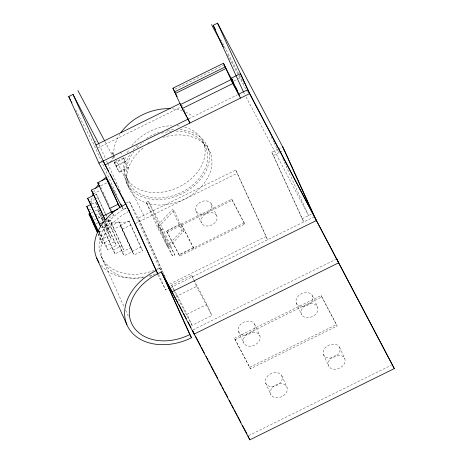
<?xml version="1.0" encoding="UTF-8"?>
<svg xmlns="http://www.w3.org/2000/svg" width="463" height="463" viewBox="0 0 463 463"><rect width="100%" height="100%" fill="white"/><g stroke="black" fill="none" stroke-linecap="round" stroke-linejoin="round"><path stroke-width="0.35" stroke-dasharray="2.31 1.74" d="M157.756 225.157L172.334 209.635L174.117 210.422L183.62 231.378L169.041 246.895L167.259 246.108L157.756 225.157L159.532 225.944L174.117 210.422M167.259 246.108L181.843 230.591L172.334 209.635M175.049 89.139L223.681 65.156M94.296 142.21L96.154 141.29M97.624 148.131L180.576 107.219M233.746 80.996L240.841 77.495M188.759 118.794L237.403 94.805M110.078 161.599L112.023 160.638M147.668 143.055L149.613 142.1M114.182 162.542L123.216 158.086L128.367 167.953L119.332 172.41L114.182 162.542L119.332 172.41M114.459 163.155L123.494 158.699L123.216 158.086M116.537 166.246L125.571 161.79L125.288 161.176L116.259 165.627L116.537 166.246L113.29 160.076M119.055 171.79L128.083 167.34L128.367 167.953M100.905 185.761L107.098 182.706M93.318 193.806L100.13 190.449M95.048 194.628L96.287 194.02L105.28 213.252M89.562 201.995L94.521 199.553M95.141 199.246L98.237 197.718M91.743 204.056L95.459 202.221L103.677 220.342M88.74 210.202L91.217 208.981M93.694 207.76L97.409 205.925L98.289 207.864M90.823 213.073L92.681 212.158M95.158 210.931L97.635 209.71L103.104 221.181M91.535 217.384L94.631 215.856M95.251 215.55L99.586 213.414M126.318 203.008L129.414 201.48L139.855 221.308L165.314 277.43M94.568 219.786L97.045 218.565M97.664 218.258L102.618 215.816M122.249 207.476L123.251 209.38L126.347 207.852M97.757 222.877L95.899 223.791L96.483 225.087M98.376 222.57L103.33 220.128M108.776 217.859L113.73 215.417L112.85 213.478M106.172 220.822L108.029 219.902L107.144 217.963M105.008 222.437L109.962 219.989L123.656 249.574L114.986 253.851L101.293 224.266M146.186 202.36L148.351 201.289L162.97 229.046L174.713 254.934L172.543 255.998L157.924 228.242L146.186 202.36L160.8 230.117L172.543 255.998M101.304 227.883L109.974 223.606L107.335 217.778M114.986 253.851L103.243 227.97L111.913 223.693M110.344 226.141L119.014 221.864L120.965 225.562L132.707 251.45L124.038 255.726L110.344 226.141L124.038 255.726M99.151 232.079L107.202 228.109L104.852 222.929M120.293 225.539L128.963 221.262L130.913 224.966L142.656 250.848L133.986 255.125L120.293 225.539L133.986 255.125M112.295 229.839L120.965 225.562M98.532 232.385L100.477 236.084L109.152 231.807L104.748 222.101M235.725 170.031L267.591 239.759L235.725 170.031L138.182 218.137L162.455 271.648M271.85 152.211L303.716 221.945L271.85 152.211L277.592 149.381M278.228 149.069L282.071 147.17M103.399 221.823L111.323 239.296L102.653 243.573L100.708 239.875L109.378 235.598L103.214 222.008M122.244 229.243L130.913 224.966M135.52 223.45L237.397 173.203M273.523 155.383L279.258 152.553M279.901 152.24L283.726 150.353M104.858 220.162L116.311 245.402L107.636 249.679L105.691 245.975L114.361 241.703L105.257 221.638M113.036 250.153L121.705 245.876L109.962 219.989M157.924 228.242L160.094 227.177L174.713 254.934M160.8 230.117L162.97 229.046M122.087 252.022L130.757 247.746L119.014 221.864M166.686 231.245L231.714 199.171L244.748 224.075L179.719 256.143L166.518 230.875L180.969 223.745L194.171 249.019L180.969 223.745M167.189 232.351L232.218 200.282L231.714 199.171M132.036 251.426L140.706 247.149L128.963 221.262M193.499 247.537L179.048 254.667L179.719 256.143M244.244 222.963L179.216 255.032L166.518 230.875M155.892 269.877L159.608 268.042L161.274 271.214M169.666 284.062L265.918 236.587M302.044 218.773L311.645 214.039M173.764 289.705L171.692 285.139L191.566 275.34L193.893 279.762M157.628 274.657L165.713 290.006L167.571 289.091M170.691 287.552L313.914 216.916M194.228 280.393L206.88 304.417L211.909 315.511L192.041 325.31L176.727 296.233L196.596 286.429L193.933 280.561M192.041 325.31L187.006 314.215L206.88 304.417M192.973 329.847L335.53 259.535M234.44 338.239L321.143 295.475L336.456 324.557L337.128 326.033L250.425 368.797L234.44 338.239L250.425 368.797M235.111 339.72L321.814 296.957L321.143 295.475M249.754 367.315L336.456 324.557M248.66 435.585L391.218 365.272M181.843 230.591L183.62 231.378M227.483 54.599L246.113 89.712M246.455 90.354L247.468 92.264M104.991 141.591L112.445 155.637M112.787 156.28L113.8 158.19L113.377 156.876M220.591 39.32L243.764 83.323M243.393 91.848L244.736 94.4M246.079 96.952L308.549 215.567L282.795 158.792M321.814 296.957L337.128 326.033M232.218 200.282L244.748 224.075M181.855 104.991L182.52 106.258M196.596 286.429L211.909 315.511M120.415 151.922L122.041 155.007M123.297 157.472L125.571 161.79M113.302 154.683L111.681 151.598L113.163 156.216M113.626 155.302L115.252 158.387M115.576 159L144.716 217.402M111.664 156.992L113.013 159.463M171.692 285.139L187.006 314.215M75.706 109.864L93.057 142.818L116.74 195.021M140.706 247.149L142.656 250.848M100.691 187.064L101.663 188.916M112.434 212.951L113.73 215.417M130.757 247.746L132.707 251.45M108.029 219.902L109.974 223.606M121.705 245.876L123.656 249.574M95.783 202.84L97.085 205.306M107.202 228.109L109.152 231.807M114.361 241.703L116.311 245.402M109.378 235.598L111.323 239.296M101.941 225.498L103.243 227.97M271.168 136.793L273.674 141.898M273.992 142.54L278.385 151.476M339.553 347.209L344.825 358.842A8.866 6.569 -24.4 0 1 334.564 369.237A8.866 6.569 -24.4 0 1 330.513 358.594A8.866 6.569 -24.4 0 1 344.825 358.842M312.403 295.66L317.676 307.293A8.866 6.569 -24.4 0 1 307.415 317.687A8.866 6.569 -24.4 0 1 303.369 307.044A8.866 6.569 -24.4 0 1 317.676 307.293M323.411 354.513L328.684 366.146M296.262 302.964L301.54 314.597M206.677 144.948L210.352 153.062M202.406 140.416L206.029 148.409M183.979 109.465L184.847 111.386M211.273 203.772L216.869 216.117A8.461 6.268 -24.4 0 1 207.077 226.037A8.461 6.268 -24.4 0 1 203.211 215.88A8.461 6.268 -24.4 0 1 216.869 216.117M281.747 375.719L287.025 387.352A8.866 6.569 -24.4 0 1 276.758 397.746A8.866 6.569 -24.4 0 1 272.713 387.103A8.866 6.569 -24.4 0 1 287.025 387.352M254.598 324.169L259.876 335.802A8.866 6.569 -24.4 0 1 249.609 346.197A8.866 6.569 -24.4 0 1 245.564 335.553A8.866 6.569 -24.4 0 1 259.876 335.802M195.866 210.74L201.463 223.085M265.606 383.023L270.884 394.655M238.462 331.473L243.735 343.106M191.566 275.34L193.638 279.907M148.351 201.289L169.041 246.895M125.38 175.263L129.003 183.255M125.982 181.455L129.657 189.57M174.065 290.359L176.727 296.233M163.642 274.258L165.123 277.516M129.414 201.48L160.8 270.67M158.606 274.345L165.713 290.006M99.169 144.595L105.385 158.3M106.571 160.91L107.457 162.866M107.752 163.52L120.779 192.232M123.146 197.452L124.032 199.414M122.365 207.424L123.251 209.38M103.162 192.122L109.621 206.359M110.796 208.946L111.38 210.243M105.576 213.9L107.04 217.135M96.287 194.02L105.089 213.431M105.385 214.08L106.855 217.315M98.584 208.512L100.639 213.044M100.928 213.692L103.573 219.514M97.635 209.71L102.919 221.36M99.128 230.91L107.636 249.679M98.937 231.095L105.691 245.975M99.013 232.848L100.477 236.084M98.254 233.867L102.653 243.573M98.063 234.046L100.708 239.875M101.09 256.103L124.478 307.652M125.664 310.262L128.621 316.785M113.939 157.241A46.346 34.331 -24.4 0 1 113.753 155.4M113.719 154.781A46.346 34.331 -24.4 0 1 119.726 134.438M172.502 108.846A46.346 34.331 -24.4 0 1 182.341 110.848M185.53 112.075A46.346 34.331 -24.4 0 1 191.78 115.669M129.409 220.978A34.256 25.378 -24.4 0 1 105.668 220.828M103.469 219.873A34.256 25.378 -24.4 0 1 96.663 214.849M91.819 204.229A34.256 25.378 -24.4 0 1 91.992 198.083M93.665 192.382A34.256 25.378 -24.4 0 1 95.332 189.014M99.14 183.666A34.256 25.378 -24.4 0 1 100.043 182.654M176.137 131.075A42.312 31.345 -24.4 0 1 204.982 169.053A42.312 31.345 -24.4 0 1 147.732 196.839A42.312 31.345 -24.4 0 1 133.946 151.551M136.984 147.998A42.312 31.345 -24.4 0 1 143.495 142.205M161.384 133.246A42.312 31.345 -24.4 0 1 171.374 131.301M184.714 127.105A42.312 31.345 -24.4 0 1 201.046 166.651A42.312 31.345 -24.4 0 1 149.283 192.18A42.312 31.345 -24.4 0 1 125.814 156.153M127.319 152.726A42.312 31.345 -24.4 0 1 129.218 149.364M131.891 145.608A42.312 31.345 -24.4 0 1 171.646 125.687M177.034 125.786A42.312 31.345 -24.4 0 1 180.964 126.266M162.907 137.384A44.326 32.838 -24.4 0 1 211.082 169.302A44.326 32.838 -24.4 0 1 146.586 203.031A44.326 32.838 -24.4 0 1 143.738 147.408M180.095 129.617A44.326 32.838 -24.4 0 1 206.255 170.453A44.326 32.838 -24.4 0 1 147.46 198.529A44.326 32.838 -24.4 0 1 130.745 153.184M133.234 149.844A44.326 32.838 -24.4 0 1 137.552 145.208M146.36 138.408A44.326 32.838 -24.4 0 1 159.11 132.389M167.328 130.294A44.326 32.838 -24.4 0 1 175.159 129.495M159.608 268.042A46.346 34.331 -24.4 0 1 156.853 269.316M154.046 270.456A46.346 34.331 -24.4 0 1 101.27 256.514A46.346 34.331 -24.4 0 1 126.503 207.789M155.14 273.882A51.179 37.914 -24.4 0 1 149.439 275.751M144.306 276.972A51.179 37.914 -24.4 0 1 101.206 265.438M151.829 275.757A46.346 34.331 -24.4 0 1 147.772 276.833M143.113 277.69A46.346 34.331 -24.4 0 1 101.513 255.75A46.346 34.331 -24.4 0 1 128.292 211.736M244.58 335.102A8.866 6.569 -24.4 0 0 254.841 324.708A8.866 6.569 -24.4 0 0 240.534 324.459A8.866 6.569 -24.4 0 0 244.58 335.102M271.729 386.651A8.866 6.569 -24.4 0 0 281.99 376.257A8.866 6.569 -24.4 0 0 267.683 376.008A8.866 6.569 -24.4 0 0 271.729 386.651M302.38 306.593A8.866 6.569 -24.4 0 0 312.647 296.204A8.866 6.569 -24.4 0 0 298.334 295.95A8.866 6.569 -24.4 0 0 302.38 306.593M329.529 358.142A8.866 6.569 -24.4 0 0 339.796 347.748A8.866 6.569 -24.4 0 0 325.483 347.499A8.866 6.569 -24.4 0 0 329.529 358.142M201.706 214.207A8.461 6.268 -24.4 0 0 211.504 204.287A8.461 6.268 -24.4 0 0 197.846 204.05A8.461 6.268 -24.4 0 0 201.706 214.207"/><path stroke-width="0.69" d="M121.914 206.845L98.891 163.121L68.698 96.559L73.032 94.423L98.874 143.947M243.393 91.848L213.2 25.286L217.535 23.15L284.363 150.041L316.345 220.544L171.837 291.812L170.343 288.524L173.37 294.184M177.097 96.64L172.919 88.19L223.496 63.246L232.831 83.572L240.488 98.11L231.431 78.143L240.459 73.686L249.401 92.884M174.597 91.888L225.174 66.944L223.496 63.246M175.431 93.474L226.008 68.53M95.957 144.96L180.205 103.405M188.418 119.767L189.911 123.054L182.254 108.516L232.831 83.572M98.891 163.121L188.123 119.107L187.527 117.805M238.659 94.186L247.728 89.712L394.302 368.577L249.8 439.85L161.396 271.989A46.346 34.331 -24.4 0 1 156.963 273.963M129.374 211.186L105.014 164.926L249.516 93.653L217.535 23.15M117.602 209.201L111.409 212.257L97.716 182.671L106.386 178.394L120.079 207.98M106.918 218.779L105.06 219.694L91.367 190.108L100.043 185.831M100.656 226.644L87.617 198.297L93.81 195.241M98.237 231.737L86.789 206.498L91.124 204.362M97.479 232.756L88.965 213.987L90.204 213.379M109.459 208.553L118.129 204.276L106.386 178.394M103.11 215.989L111.78 211.718L112.434 212.951M99.354 224.179L104.314 221.736M168.81 288.478L170.048 287.87L168.028 284.033M211.556 24.591L223.415 46.937M77.888 90.517L104.655 140.955M249.516 93.653L394.302 368.577M213.2 25.286L215.555 29.754M231.431 78.143L232.432 80.041M225.174 66.944L233.665 83.074M239.365 95.436L231.043 79.624L180.466 104.569L183.128 109.627M172.919 88.19L182.254 108.516M183.794 110.888L186.792 116.578M187.457 117.845L188.123 119.107M103.226 160.979L104.893 164.151M105.558 165.418L108.562 171.119M110.235 174.291L113.238 179.991M113.904 181.259L116.907 186.965M117.573 188.233L122.915 198.372M123.58 199.64L125.583 203.442M164.996 278.275L167.351 282.754M174.036 295.446L178.029 303.022M178.689 304.284L182.682 311.859M183.348 313.121L186.34 318.804M188.001 321.959L190.993 327.642M194.668 334.622L192.66 330.802L194.113 334.112L338.615 262.839L336.827 258.892M195.34 335.901L200.71 346.092M201.382 347.366L204.397 353.095M206.076 356.284L208.09 360.104M208.761 361.377L210.439 364.56M211.111 365.839L214.126 371.569M214.797 372.842L217.818 378.578M219.497 381.761L221.505 385.581M222.176 386.86L223.855 390.043M224.526 391.316L227.547 397.051M229.226 400.235L231.234 404.054M231.905 405.328L233.584 408.516M234.255 409.79L237.276 415.519M237.947 416.798L240.963 422.528M242.641 425.711L247.005 433.993M68.698 96.559L70.7 100.361M71.366 101.628L72.031 102.896M156.106 270.629L157.779 273.801A46.346 34.331 -24.4 0 0 132.244 324.69A46.346 34.331 -24.4 0 0 189.801 334.604L191.468 337.776A51.179 37.914 -24.4 0 1 127.91 326.832A51.179 37.914 -24.4 0 1 156.106 270.629L125.913 204.067A51.179 37.914 -24.4 0 0 98.972 262.417M118.129 204.276L119.755 207.36M97.716 182.671L99.667 186.369M91.367 190.108L93.318 193.806M87.617 198.297L89.562 201.995M86.789 206.498L95.199 224.439M88.965 213.987L90.916 217.691M282.69 146.864L312.884 213.426M235.719 87.079L237.75 91.57M248.012 435.903L249.8 439.85M162.166 273.17L191.468 337.776M161.083 271.306L189.801 334.604M128.477 209.201L157.779 273.801M73.032 94.423L105.014 164.926M120.884 204.16L122.07 206.77M111.971 211.533L112.555 212.83M93.908 195.102L95.667 198.986M96.252 200.282L102.126 213.223M102.711 214.514L105.06 219.694M89.857 202.644L94.261 212.349M94.846 213.646L100.72 226.586M95.783 225.73L98.422 231.558M91.205 218.339L97.369 231.928M96.657 258.024L126.85 324.586M120.959 132.603A46.346 34.331 -24.4 0 1 170.257 108.701M92.49 195.803A34.256 25.378 -24.4 0 1 93.219 193.517M95.662 188.458A34.256 25.378 -24.4 0 1 98.283 184.696M101.976 180.697A34.256 25.378 -24.4 0 1 106.316 177.126"/></g></svg>
